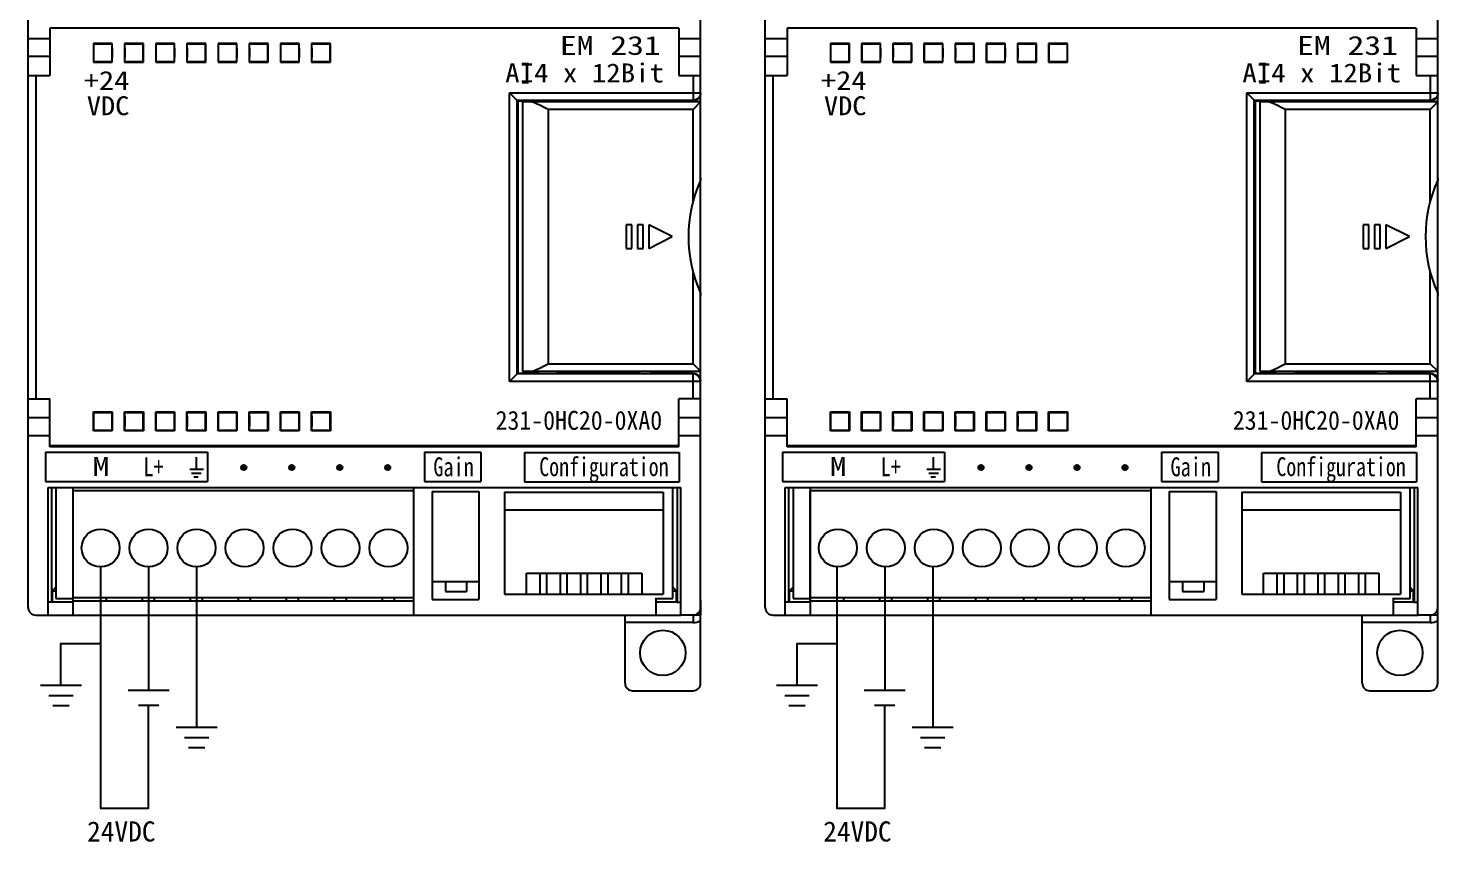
# Model space of a CAD drawing. Extents: x 375 to 979, y 140 to 363.
# Drawn here: x 751.3 to 900.5, y 185.4 to 271.5 of the extents above; entities that cross this region are included whole.
import ezdxf
from ezdxf.enums import TextEntityAlignment as Align

# ---------------------------------------------------------------- set-up
doc = ezdxf.new("R2010")
doc.units = 0
doc.header["$LTSCALE"] = 47.498
doc.header["$MEASUREMENT"] = 0
doc.layers.get('0').update_dxf_attribs({"linetype": 'CONTINUOUS'})
doc.layers.add('文本', color=7, linetype='CONTINUOUS', lineweight=25)

msp = doc.modelspace()

# ---------------------------------------------------------------- linework, layer by layer
at = {"color": 7}
for p, q in [((751.25, 210.22), (751.25, 296.62)), ((829.3, 210.22), (829.3, 296.62)), ((822.45, 202.22), (822.45, 288.62)), ((900.5, 202.22), (900.5, 288.62)), ((751.25, 270.44), (753.55, 270.44)), ((820.15, 271.52), (753.55, 271.52)), ((753.55, 271.52), (753.55, 266.52)), ((820.15, 271.52), (820.15, 266.52)), ((820.15, 270.44), (822.45, 270.44)), ((829.3, 270.44), (831.6, 270.44)), ((898.2, 271.52), (831.6, 271.52)), ((831.6, 271.52), (831.6, 266.52)), ((898.2, 271.52), (898.2, 266.52)), ((898.2, 270.44), (900.5, 270.44)), ((760.15, 269.92), (758.15, 269.92)), ((758.2, 269.87), (758.15, 269.92)), ((758.15, 269.92), (758.15, 267.92)), ((758.2, 269.87), (760.1, 269.87)), ((758.2, 267.97), (758.2, 269.87)), ((760.1, 269.87), (760.15, 269.92)), ((760.1, 269.87), (760.1, 267.97)), ((760.13, 269.42), (760.13, 268.42)), ((760.15, 267.92), (760.15, 269.92)), ((763.45, 269.92), (761.45, 269.92)), ((761.5, 269.87), (761.45, 269.92)), ((761.45, 269.92), (761.45, 267.92)), ((761.45, 269.42), (761.47, 269.42)), ((761.47, 269.42), (761.47, 268.42)), ((761.5, 269.87), (763.4, 269.87)), ((761.5, 267.97), (761.5, 269.87)), ((763.4, 269.87), (763.45, 269.92)), ((763.4, 269.87), (763.4, 267.97)), ((763.43, 269.42), (763.43, 268.42)), ((763.45, 267.92), (763.45, 269.92)), ((766.75, 269.92), (764.75, 269.92)), ((764.8, 269.87), (764.75, 269.92)), ((764.75, 269.92), (764.75, 267.92)), ((764.75, 269.42), (764.77, 269.42)), ((764.77, 269.42), (764.77, 268.42)), ((764.8, 269.87), (766.7, 269.87)), ((764.8, 267.97), (764.8, 269.87)), ((766.7, 269.87), (766.75, 269.92)), ((766.7, 269.87), (766.7, 267.97)), ((766.73, 269.42), (766.73, 268.42)), ((766.75, 267.92), (766.75, 269.92)), ((770.05, 269.92), (768.05, 269.92)), ((768.1, 269.87), (768.05, 269.92)), ((768.05, 269.92), (768.05, 267.92)), ((768.05, 269.42), (768.07, 269.42)), ((768.07, 269.42), (768.07, 268.42)), ((768.1, 269.87), (770, 269.87)), ((768.1, 267.97), (768.1, 269.87)), ((770, 269.87), (770.05, 269.92)), ((770, 269.87), (770, 267.97)), ((770.03, 269.42), (770.03, 268.42)), ((770.05, 267.92), (770.05, 269.92)), ((773.35, 269.92), (771.35, 269.92)), ((771.4, 269.87), (771.35, 269.92)), ((771.35, 269.92), (771.35, 267.92)), ((771.35, 269.42), (771.37, 269.42)), ((771.37, 269.42), (771.37, 268.42)), ((771.4, 269.87), (773.3, 269.87)), ((771.4, 267.97), (771.4, 269.87)), ((773.3, 269.87), (773.35, 269.92)), ((773.3, 269.87), (773.3, 267.97)), ((773.33, 269.42), (773.33, 268.42)), ((773.35, 267.92), (773.35, 269.92)), ((776.65, 269.92), (774.65, 269.92)), ((774.7, 269.87), (774.65, 269.92)), ((774.65, 269.92), (774.65, 267.92)), ((774.65, 269.42), (774.67, 269.42)), ((774.67, 269.42), (774.67, 268.42)), ((774.7, 269.87), (776.6, 269.87)), ((774.7, 267.97), (774.7, 269.87)), ((776.6, 269.87), (776.65, 269.92)), ((776.6, 269.87), (776.6, 267.97)), ((776.63, 269.42), (776.63, 268.42)), ((776.65, 267.92), (776.65, 269.92)), ((779.95, 269.92), (777.95, 269.92)), ((778, 269.87), (777.95, 269.92)), ((777.95, 269.92), (777.95, 267.92)), ((777.95, 269.42), (777.97, 269.42)), ((777.97, 269.42), (777.97, 268.42)), ((778, 269.87), (779.9, 269.87)), ((778, 267.97), (778, 269.87)), ((779.9, 269.87), (779.95, 269.92)), ((779.9, 269.87), (779.9, 267.97)), ((779.93, 269.42), (779.93, 268.42)), ((779.95, 267.92), (779.95, 269.92)), ((783.25, 269.92), (781.25, 269.92)), ((781.3, 269.87), (781.25, 269.92)), ((781.25, 269.92), (781.25, 267.92)), ((781.25, 269.42), (781.27, 269.42)), ((781.27, 269.42), (781.27, 268.42)), ((781.3, 269.87), (783.2, 269.87)), ((781.3, 267.97), (781.3, 269.87)), ((783.2, 269.87), (783.25, 269.92)), ((783.2, 269.87), (783.2, 267.97)), ((783.25, 267.92), (783.25, 269.92)), ((838.2, 269.92), (836.2, 269.92)), ((836.25, 269.87), (836.2, 269.92)), ((836.2, 269.92), (836.2, 267.92)), ((836.25, 269.87), (838.15, 269.87)), ((836.25, 267.97), (836.25, 269.87)), ((838.15, 269.87), (838.2, 269.92)), ((838.15, 269.87), (838.15, 267.97)), ((838.18, 269.42), (838.18, 268.42)), ((838.2, 267.92), (838.2, 269.92)), ((841.5, 269.92), (839.5, 269.92)), ((839.55, 269.87), (839.5, 269.92)), ((839.5, 269.92), (839.5, 267.92)), ((839.5, 269.42), (839.53, 269.42)), ((839.53, 269.42), (839.53, 268.42)), ((839.55, 269.87), (841.45, 269.87)), ((839.55, 267.97), (839.55, 269.87)), ((841.45, 269.87), (841.5, 269.92)), ((841.45, 269.87), (841.45, 267.97)), ((841.48, 269.42), (841.48, 268.42)), ((841.5, 267.92), (841.5, 269.92)), ((844.8, 269.92), (842.8, 269.92)), ((842.85, 269.87), (842.8, 269.92)), ((842.8, 269.92), (842.8, 267.92)), ((842.8, 269.42), (842.83, 269.42)), ((842.83, 269.42), (842.83, 268.42)), ((842.85, 269.87), (844.75, 269.87)), ((842.85, 267.97), (842.85, 269.87)), ((844.75, 269.87), (844.8, 269.92)), ((844.75, 269.87), (844.75, 267.97)), ((844.78, 269.42), (844.78, 268.42)), ((844.8, 267.92), (844.8, 269.92)), ((848.1, 269.92), (846.1, 269.92)), ((846.15, 269.87), (846.1, 269.92)), ((846.1, 269.92), (846.1, 267.92)), ((846.1, 269.42), (846.13, 269.42)), ((846.13, 269.42), (846.13, 268.42)), ((846.15, 269.87), (848.05, 269.87)), ((846.15, 267.97), (846.15, 269.87)), ((848.05, 269.87), (848.1, 269.92)), ((848.05, 269.87), (848.05, 267.97)), ((848.08, 269.42), (848.08, 268.42)), ((848.1, 267.92), (848.1, 269.92)), ((851.4, 269.92), (849.4, 269.92)), ((849.45, 269.87), (849.4, 269.92)), ((849.4, 269.92), (849.4, 267.92)), ((849.4, 269.42), (849.43, 269.42)), ((849.43, 269.42), (849.43, 268.42)), ((849.45, 269.87), (851.35, 269.87)), ((849.45, 267.97), (849.45, 269.87)), ((851.35, 269.87), (851.4, 269.92)), ((851.35, 269.87), (851.35, 267.97)), ((851.38, 269.42), (851.38, 268.42)), ((851.4, 267.92), (851.4, 269.92)), ((854.7, 269.92), (852.7, 269.92)), ((852.75, 269.87), (852.7, 269.92)), ((852.7, 269.92), (852.7, 267.92)), ((852.7, 269.42), (852.73, 269.42)), ((852.73, 269.42), (852.73, 268.42)), ((852.75, 269.87), (854.65, 269.87)), ((852.75, 267.97), (852.75, 269.87)), ((854.65, 269.87), (854.7, 269.92)), ((854.65, 269.87), (854.65, 267.97)), ((854.68, 269.42), (854.68, 268.42)), ((854.7, 267.92), (854.7, 269.92)), ((858, 269.92), (856, 269.92)), ((856.05, 269.87), (856, 269.92)), ((856, 269.92), (856, 267.92)), ((856, 269.42), (856.03, 269.42)), ((856.03, 269.42), (856.03, 268.42)), ((856.05, 269.87), (857.95, 269.87)), ((856.05, 267.97), (856.05, 269.87)), ((857.95, 269.87), (858, 269.92)), ((857.95, 269.87), (857.95, 267.97)), ((857.98, 269.42), (857.98, 268.42)), ((858, 267.92), (858, 269.92)), ((861.3, 269.92), (859.3, 269.92)), ((859.35, 269.87), (859.3, 269.92)), ((859.3, 269.92), (859.3, 267.92)), ((859.3, 269.42), (859.33, 269.42)), ((859.33, 269.42), (859.33, 268.42)), ((859.35, 269.87), (861.25, 269.87)), ((859.35, 267.97), (859.35, 269.87)), ((861.25, 269.87), (861.3, 269.92)), ((861.25, 269.87), (861.25, 267.97)), ((861.3, 267.92), (861.3, 269.92)), ((751.25, 268.55), (753.55, 268.55)), ((758.2, 267.97), (758.15, 267.92)), ((758.15, 267.92), (760.15, 267.92)), ((760.1, 267.97), (758.2, 267.97)), ((760.1, 267.97), (760.15, 267.92)), ((761.45, 268.42), (761.47, 268.42)), ((761.5, 267.97), (761.45, 267.92)), ((761.45, 267.92), (763.45, 267.92)), ((763.4, 267.97), (761.5, 267.97)), ((763.4, 267.97), (763.45, 267.92)), ((764.75, 268.42), (764.77, 268.42)), ((764.8, 267.97), (764.75, 267.92)), ((764.75, 267.92), (766.75, 267.92)), ((766.7, 267.97), (764.8, 267.97)), ((766.7, 267.97), (766.75, 267.92)), ((768.05, 268.42), (768.07, 268.42)), ((768.1, 267.97), (768.05, 267.92)), ((768.05, 267.92), (770.05, 267.92)), ((770, 267.97), (768.1, 267.97)), ((770, 267.97), (770.05, 267.92)), ((771.35, 268.42), (771.37, 268.42)), ((771.4, 267.97), (771.35, 267.92)), ((771.35, 267.92), (773.35, 267.92)), ((773.3, 267.97), (771.4, 267.97)), ((773.3, 267.97), (773.35, 267.92)), ((774.65, 268.42), (774.67, 268.42)), ((774.7, 267.97), (774.65, 267.92)), ((774.65, 267.92), (776.65, 267.92)), ((776.6, 267.97), (774.7, 267.97)), ((776.6, 267.97), (776.65, 267.92)), ((777.95, 268.42), (777.97, 268.42)), ((778, 267.97), (777.95, 267.92)), ((777.95, 267.92), (779.95, 267.92)), ((779.9, 267.97), (778, 267.97)), ((779.9, 267.97), (779.95, 267.92)), ((781.25, 268.42), (781.27, 268.42)), ((781.3, 267.97), (781.25, 267.92)), ((781.25, 267.92), (783.25, 267.92)), ((783.2, 267.97), (781.3, 267.97)), ((783.2, 267.97), (783.25, 267.92)), ((803.55, 267.78), (804.23, 267.78)), ((820.15, 268.55), (822.45, 268.55)), ((829.3, 268.55), (831.6, 268.55)), ((836.25, 267.97), (836.2, 267.92)), ((836.2, 267.92), (838.2, 267.92)), ((838.15, 267.97), (836.25, 267.97)), ((838.15, 267.97), (838.2, 267.92)), ((839.5, 268.42), (839.53, 268.42)), ((839.55, 267.97), (839.5, 267.92)), ((839.5, 267.92), (841.5, 267.92)), ((841.45, 267.97), (839.55, 267.97)), ((841.45, 267.97), (841.5, 267.92)), ((842.8, 268.42), (842.83, 268.42)), ((842.85, 267.97), (842.8, 267.92)), ((842.8, 267.92), (844.8, 267.92)), ((844.75, 267.97), (842.85, 267.97)), ((844.75, 267.97), (844.8, 267.92)), ((846.1, 268.42), (846.13, 268.42)), ((846.15, 267.97), (846.1, 267.92)), ((846.1, 267.92), (848.1, 267.92)), ((848.05, 267.97), (846.15, 267.97)), ((848.05, 267.97), (848.1, 267.92)), ((849.4, 268.42), (849.43, 268.42)), ((849.45, 267.97), (849.4, 267.92)), ((849.4, 267.92), (851.4, 267.92)), ((851.35, 267.97), (849.45, 267.97)), ((851.35, 267.97), (851.4, 267.92)), ((852.7, 268.42), (852.73, 268.42)), ((852.75, 267.97), (852.7, 267.92)), ((852.7, 267.92), (854.7, 267.92)), ((854.65, 267.97), (852.75, 267.97)), ((854.65, 267.97), (854.7, 267.92)), ((856, 268.42), (856.03, 268.42)), ((856.05, 267.97), (856, 267.92)), ((856, 267.92), (858, 267.92)), ((857.95, 267.97), (856.05, 267.97)), ((857.95, 267.97), (858, 267.92)), ((859.3, 268.42), (859.33, 268.42)), ((859.35, 267.97), (859.3, 267.92)), ((859.3, 267.92), (861.3, 267.92)), ((861.25, 267.97), (859.35, 267.97)), ((861.25, 267.97), (861.3, 267.92)), ((881.61, 267.78), (882.28, 267.78)), ((898.2, 268.55), (900.5, 268.55)), ((751.25, 266.52), (753.55, 266.52)), ((752.05, 266.52), (752.05, 232.32)), ((803.55, 265.79), (804.21, 265.79)), ((820.15, 266.52), (822.45, 266.52)), ((821.65, 266.52), (821.65, 264.23)), ((829.3, 266.52), (831.6, 266.52)), ((830.1, 266.52), (830.1, 232.32)), ((881.61, 265.79), (882.27, 265.79)), ((898.2, 266.52), (900.5, 266.52)), ((899.7, 266.52), (899.7, 264.23)), ((802.22, 264.7), (822.45, 264.7)), ((802.22, 264.7), (803.1, 263.82)), ((802.22, 234.14), (802.22, 264.7)), ((821.65, 264.23), (821.65, 264.05)), ((822.3, 264.23), (822.12, 264.05)), ((822.41, 264.45), (822.3, 264.23)), ((822.41, 264.37), (822.3, 264.14)), ((822.45, 264.7), (822.41, 264.45)), ((822.45, 264.62), (822.41, 264.37)), ((880.27, 264.7), (900.5, 264.7)), ((880.27, 264.7), (881.15, 263.82)), ((880.27, 234.14), (880.27, 264.7)), ((899.7, 264.23), (899.7, 264.05)), ((900.35, 264.23), (900.17, 264.05)), ((900.46, 264.45), (900.35, 264.23)), ((900.46, 264.37), (900.35, 264.14)), ((900.5, 264.7), (900.46, 264.45)), ((900.5, 264.62), (900.46, 264.37)), ((803.02, 263.9), (821.65, 263.9)), ((803.02, 234.94), (803.02, 263.9)), ((805.2, 263.82), (803.1, 263.82)), ((803.1, 263.82), (803.1, 235.02)), ((822.45, 263.72), (803.6, 263.72)), ((803.6, 263.72), (803.6, 235.22)), ((804.6, 263.69), (804.38, 263.72)), ((804.86, 263.62), (804.6, 263.69)), ((805.15, 263.5), (804.86, 263.62)), ((805.49, 263.34), (805.15, 263.5)), ((805.26, 263.87), (805.2, 263.86)), ((805.2, 263.72), (805.2, 263.86)), ((805.41, 263.87), (805.26, 263.87)), ((805.3, 263.72), (805.3, 263.87)), ((805.65, 263.88), (805.41, 263.87)), ((805.88, 263.14), (805.49, 263.34)), ((805.96, 263.88), (805.65, 263.88)), ((806.3, 262.92), (805.88, 263.14)), ((806.3, 263.88), (805.96, 263.88)), ((806.64, 263.88), (806.3, 263.88)), ((821.65, 262.92), (806.3, 262.92)), ((806.3, 262.92), (806.3, 236.02)), ((806.95, 263.88), (806.64, 263.88)), ((807.19, 263.87), (806.95, 263.88)), ((807.35, 263.87), (807.19, 263.87)), ((807.3, 263.72), (807.3, 263.87)), ((807.4, 263.86), (807.35, 263.87)), ((807.4, 263.72), (807.4, 263.86)), ((815.85, 263.82), (807.4, 263.82)), ((815.9, 263.87), (815.85, 263.86)), ((815.85, 263.72), (815.85, 263.86)), ((816.03, 263.87), (815.9, 263.87)), ((816.23, 263.87), (816.03, 263.87)), ((816.47, 263.88), (816.23, 263.87)), ((816.73, 263.88), (816.47, 263.88)), ((816.98, 263.87), (816.73, 263.88)), ((817.18, 263.87), (816.98, 263.87)), ((817.31, 263.87), (817.18, 263.87)), ((817.35, 263.86), (817.31, 263.87)), ((817.35, 263.72), (817.35, 263.86)), ((821.65, 263.82), (817.35, 263.82)), ((821.65, 264.05), (821.65, 263.94)), ((821.9, 263.94), (821.65, 263.9)), ((821.65, 263.94), (821.65, 263.82)), ((821.9, 263.85), (821.65, 263.82)), ((822.45, 263.72), (821.65, 262.92)), ((821.65, 253.24), (821.65, 262.92)), ((822.12, 264.05), (821.9, 263.94)), ((822.12, 263.97), (821.9, 263.85)), ((822.3, 264.14), (822.12, 263.97)), ((881.07, 263.9), (899.7, 263.9)), ((881.07, 234.94), (881.07, 263.9)), ((883.25, 263.82), (881.15, 263.82)), ((881.15, 263.82), (881.15, 235.02)), ((900.5, 263.72), (881.65, 263.72)), ((881.65, 263.72), (881.65, 235.22)), ((882.65, 263.69), (882.44, 263.72)), ((882.91, 263.62), (882.65, 263.69)), ((883.2, 263.5), (882.91, 263.62)), ((883.54, 263.34), (883.2, 263.5)), ((883.31, 263.87), (883.25, 263.86)), ((883.25, 263.72), (883.25, 263.86)), ((883.47, 263.87), (883.31, 263.87)), ((883.35, 263.72), (883.35, 263.87)), ((883.71, 263.88), (883.47, 263.87)), ((883.93, 263.14), (883.54, 263.34)), ((884.01, 263.88), (883.71, 263.88)), ((884.35, 262.92), (883.93, 263.14)), ((884.35, 263.88), (884.01, 263.88)), ((884.69, 263.88), (884.35, 263.88)), ((899.7, 262.92), (884.35, 262.92)), ((884.35, 262.92), (884.35, 236.02)), ((885, 263.88), (884.69, 263.88)), ((885.24, 263.87), (885, 263.88)), ((885.4, 263.87), (885.24, 263.87)), ((885.35, 263.72), (885.35, 263.87)), ((885.45, 263.86), (885.4, 263.87)), ((885.45, 263.72), (885.45, 263.86)), ((893.9, 263.82), (885.45, 263.82)), ((893.95, 263.87), (893.9, 263.86)), ((893.9, 263.72), (893.9, 263.86)), ((894.08, 263.87), (893.95, 263.87)), ((894.28, 263.87), (894.08, 263.87)), ((894.52, 263.88), (894.28, 263.87)), ((894.78, 263.88), (894.52, 263.88)), ((895.03, 263.87), (894.78, 263.88)), ((895.23, 263.87), (895.03, 263.87)), ((895.36, 263.87), (895.23, 263.87)), ((895.4, 263.86), (895.36, 263.87)), ((895.4, 263.72), (895.4, 263.86)), ((899.7, 263.82), (895.4, 263.82)), ((899.7, 264.05), (899.7, 263.94)), ((899.95, 263.94), (899.7, 263.9)), ((899.7, 263.94), (899.7, 263.82)), ((899.95, 263.85), (899.7, 263.82)), ((900.5, 263.72), (899.7, 262.92)), ((899.7, 253.24), (899.7, 262.92)), ((900.17, 264.05), (899.95, 263.94)), ((900.18, 263.97), (899.95, 263.85)), ((900.35, 264.14), (900.18, 263.97)), ((822.45, 255.7), (822.45, 255.62)), ((822.45, 255.62), (822.45, 255.54)), ((822.45, 255.54), (822.45, 255.45)), ((900.5, 255.7), (900.5, 255.62)), ((900.5, 255.62), (900.5, 255.54)), ((900.5, 255.54), (900.5, 255.45)), ((815.15, 250.72), (814.55, 250.72)), ((814.55, 250.72), (814.55, 248.22)), ((815.15, 248.22), (815.15, 250.72)), ((816.35, 250.72), (815.75, 250.72)), ((815.75, 250.72), (815.75, 248.22)), ((816.35, 248.22), (816.35, 250.72)), ((819.45, 249.47), (816.95, 250.72)), ((816.95, 250.72), (816.95, 248.22)), ((816.95, 248.22), (819.45, 249.47)), ((893.2, 250.72), (892.6, 250.72)), ((892.6, 250.72), (892.6, 248.22)), ((893.2, 248.22), (893.2, 250.72)), ((894.4, 250.72), (893.8, 250.72)), ((893.8, 250.72), (893.8, 248.22)), ((894.4, 248.22), (894.4, 250.72)), ((897.5, 249.47), (895, 250.72)), ((895, 250.72), (895, 248.22)), ((895, 248.22), (897.5, 249.47)), ((814.55, 248.22), (815.15, 248.22)), ((815.75, 248.22), (816.35, 248.22)), ((892.6, 248.22), (893.2, 248.22)), ((893.8, 248.22), (894.4, 248.22)), ((821.65, 236.02), (821.65, 245.69)), ((899.7, 236.02), (899.7, 245.69)), ((822.45, 243.48), (822.45, 243.39)), ((822.45, 243.39), (822.45, 243.31)), ((822.45, 243.31), (822.45, 243.23)), ((900.5, 243.48), (900.5, 243.39)), ((900.5, 243.39), (900.5, 243.31)), ((900.5, 243.31), (900.5, 243.23)), ((805.88, 235.79), (806.3, 236.02)), ((806.3, 236.02), (821.65, 236.02)), ((821.65, 236.02), (822.45, 235.22)), ((883.93, 235.79), (884.35, 236.02)), ((884.35, 236.02), (899.7, 236.02)), ((899.7, 236.02), (900.5, 235.22)), ((802.22, 234.14), (803.1, 235.02)), ((821.65, 234.94), (803.02, 234.94)), ((803.1, 235.02), (805.2, 235.02)), ((803.6, 235.22), (822.45, 235.22)), ((804.38, 235.22), (804.6, 235.24)), ((804.6, 235.24), (804.86, 235.31)), ((804.86, 235.31), (805.15, 235.43)), ((805.15, 235.43), (805.49, 235.59)), ((805.2, 234.97), (805.2, 235.22)), ((805.26, 234.96), (805.2, 234.97)), ((805.41, 234.96), (805.26, 234.96)), ((805.3, 234.96), (805.3, 235.22)), ((805.65, 234.95), (805.41, 234.96)), ((805.49, 235.59), (805.88, 235.79)), ((805.96, 234.95), (805.65, 234.95)), ((806.3, 234.95), (805.96, 234.95)), ((806.64, 234.95), (806.3, 234.95)), ((806.95, 234.95), (806.64, 234.95)), ((807.19, 234.96), (806.95, 234.95)), ((807.35, 234.96), (807.19, 234.96)), ((807.3, 234.96), (807.3, 235.22)), ((807.4, 234.97), (807.35, 234.96)), ((807.4, 234.97), (807.4, 235.22)), ((807.4, 235.02), (815.85, 235.02)), ((815.85, 234.97), (815.85, 235.22)), ((815.9, 234.96), (815.85, 234.97)), ((816.03, 234.96), (815.9, 234.96)), ((816.23, 234.96), (816.03, 234.96)), ((816.47, 234.96), (816.23, 234.96)), ((816.73, 234.96), (816.47, 234.96)), ((816.98, 234.96), (816.73, 234.96)), ((817.18, 234.96), (816.98, 234.96)), ((817.31, 234.96), (817.18, 234.96)), ((817.35, 234.97), (817.31, 234.96)), ((817.35, 234.97), (817.35, 235.22)), ((817.35, 235.02), (821.65, 235.02)), ((821.65, 235.02), (821.9, 234.98)), ((821.65, 232.32), (821.65, 235.02)), ((821.9, 234.9), (821.65, 234.94)), ((821.9, 234.98), (822.12, 234.86)), ((822.12, 234.79), (821.9, 234.9)), ((822.12, 234.86), (822.3, 234.69)), ((822.3, 234.61), (822.12, 234.79)), ((822.3, 234.69), (822.41, 234.46)), ((822.41, 234.38), (822.3, 234.61)), ((822.41, 234.46), (822.45, 234.22)), ((822.45, 234.14), (822.41, 234.38)), ((880.27, 234.14), (881.15, 235.02)), ((899.7, 234.94), (881.07, 234.94)), ((881.15, 235.02), (883.25, 235.02)), ((881.65, 235.22), (900.5, 235.22)), ((882.44, 235.22), (882.65, 235.24)), ((882.65, 235.24), (882.91, 235.31)), ((882.91, 235.31), (883.2, 235.43)), ((883.2, 235.43), (883.54, 235.59)), ((883.25, 234.97), (883.25, 235.22)), ((883.31, 234.96), (883.25, 234.97)), ((883.47, 234.96), (883.31, 234.96)), ((883.35, 234.96), (883.35, 235.22)), ((883.71, 234.95), (883.47, 234.96)), ((883.54, 235.59), (883.93, 235.79)), ((884.01, 234.95), (883.71, 234.95)), ((884.35, 234.95), (884.01, 234.95)), ((884.69, 234.95), (884.35, 234.95)), ((885, 234.95), (884.69, 234.95)), ((885.24, 234.96), (885, 234.95)), ((885.4, 234.96), (885.24, 234.96)), ((885.35, 234.96), (885.35, 235.22)), ((885.45, 234.97), (885.4, 234.96)), ((885.45, 234.97), (885.45, 235.22)), ((885.45, 235.02), (893.9, 235.02)), ((893.9, 234.97), (893.9, 235.22)), ((893.95, 234.96), (893.9, 234.97)), ((894.08, 234.96), (893.95, 234.96)), ((894.28, 234.96), (894.08, 234.96)), ((894.52, 234.96), (894.28, 234.96)), ((894.78, 234.96), (894.52, 234.96)), ((895.03, 234.96), (894.78, 234.96)), ((895.23, 234.96), (895.03, 234.96)), ((895.36, 234.96), (895.23, 234.96)), ((895.4, 234.97), (895.36, 234.96)), ((895.4, 234.97), (895.4, 235.22)), ((895.4, 235.02), (899.7, 235.02)), ((899.7, 235.02), (899.95, 234.98)), ((899.7, 232.32), (899.7, 235.02)), ((899.95, 234.9), (899.7, 234.94)), ((899.95, 234.98), (900.18, 234.86)), ((900.17, 234.79), (899.95, 234.9)), ((900.35, 234.61), (900.17, 234.79)), ((900.18, 234.86), (900.35, 234.69)), ((900.35, 234.69), (900.46, 234.46)), ((900.46, 234.38), (900.35, 234.61)), ((900.46, 234.46), (900.5, 234.22)), ((900.5, 234.14), (900.46, 234.38)), ((822.45, 234.14), (802.22, 234.14)), ((900.5, 234.14), (880.27, 234.14)), ((751.25, 232.32), (753.55, 232.32)), ((753.55, 227.32), (753.55, 232.32)), ((822.45, 232.32), (820.15, 232.32)), ((820.15, 227.32), (820.15, 232.32)), ((829.3, 232.32), (831.6, 232.32)), ((831.6, 227.32), (831.6, 232.32)), ((900.5, 232.32), (898.2, 232.32)), ((898.2, 227.32), (898.2, 232.32)), ((753.55, 230.28), (751.25, 230.28)), ((758.15, 230.92), (760.15, 230.92)), ((758.2, 230.87), (758.15, 230.92)), ((758.15, 228.92), (758.15, 230.92)), ((758.2, 230.87), (760.1, 230.87)), ((758.2, 228.97), (758.2, 230.87)), ((760.1, 230.87), (760.15, 230.92)), ((760.1, 230.87), (760.1, 228.97)), ((760.13, 230.42), (760.13, 229.42)), ((760.15, 230.92), (760.15, 228.92)), ((761.45, 230.92), (763.45, 230.92)), ((761.5, 230.87), (761.45, 230.92)), ((761.45, 228.92), (761.45, 230.92)), ((761.45, 230.42), (761.47, 230.42)), ((761.47, 230.42), (761.47, 229.42)), ((761.5, 230.87), (763.4, 230.87)), ((761.5, 228.97), (761.5, 230.87)), ((763.4, 230.87), (763.45, 230.92)), ((763.4, 230.87), (763.4, 228.97)), ((763.43, 230.42), (763.43, 229.42)), ((763.45, 230.92), (763.45, 228.92)), ((764.75, 230.92), (766.75, 230.92)), ((764.8, 230.87), (764.75, 230.92)), ((764.75, 228.92), (764.75, 230.92)), ((764.75, 230.42), (764.77, 230.42)), ((764.77, 230.42), (764.77, 229.42)), ((764.8, 230.87), (766.7, 230.87)), ((764.8, 228.97), (764.8, 230.87)), ((766.7, 230.87), (766.75, 230.92)), ((766.7, 230.87), (766.7, 228.97)), ((766.73, 230.42), (766.73, 229.42)), ((766.75, 230.92), (766.75, 228.92)), ((768.05, 230.92), (770.05, 230.92)), ((768.1, 230.87), (768.05, 230.92)), ((768.05, 228.92), (768.05, 230.92)), ((768.05, 230.42), (768.07, 230.42)), ((768.07, 230.42), (768.07, 229.42)), ((768.1, 230.87), (770, 230.87)), ((768.1, 228.97), (768.1, 230.87)), ((770, 230.87), (770.05, 230.92)), ((770, 230.87), (770, 228.97)), ((770.03, 230.42), (770.03, 229.42)), ((770.05, 230.92), (770.05, 228.92)), ((771.35, 230.92), (773.35, 230.92)), ((771.4, 230.87), (771.35, 230.92)), ((771.35, 228.92), (771.35, 230.92)), ((771.35, 230.42), (771.37, 230.42)), ((771.37, 230.42), (771.37, 229.42)), ((771.4, 230.87), (773.3, 230.87)), ((771.4, 228.97), (771.4, 230.87)), ((773.3, 230.87), (773.35, 230.92)), ((773.3, 230.87), (773.3, 228.97)), ((773.33, 230.42), (773.33, 229.42)), ((773.35, 230.92), (773.35, 228.92)), ((774.65, 230.92), (776.65, 230.92)), ((774.7, 230.87), (774.65, 230.92)), ((774.65, 228.92), (774.65, 230.92)), ((774.65, 230.42), (774.67, 230.42)), ((774.67, 230.42), (774.67, 229.42)), ((774.7, 230.87), (776.6, 230.87)), ((774.7, 228.97), (774.7, 230.87)), ((776.6, 230.87), (776.65, 230.92)), ((776.6, 230.87), (776.6, 228.97)), ((776.63, 230.42), (776.63, 229.42)), ((776.65, 230.92), (776.65, 228.92)), ((777.95, 230.92), (779.95, 230.92)), ((778, 230.87), (777.95, 230.92)), ((777.95, 228.92), (777.95, 230.92)), ((777.95, 230.42), (777.97, 230.42)), ((777.97, 230.42), (777.97, 229.42)), ((778, 230.87), (779.9, 230.87)), ((778, 228.97), (778, 230.87)), ((779.9, 230.87), (779.95, 230.92)), ((779.9, 230.87), (779.9, 228.97)), ((779.93, 230.42), (779.93, 229.42)), ((779.95, 230.92), (779.95, 228.92)), ((781.25, 230.92), (783.25, 230.92)), ((781.3, 230.87), (781.25, 230.92)), ((781.25, 228.92), (781.25, 230.92)), ((781.25, 230.42), (781.27, 230.42)), ((781.27, 230.42), (781.27, 229.42)), ((781.3, 230.87), (783.2, 230.87)), ((781.3, 228.97), (781.3, 230.87)), ((783.2, 230.87), (783.25, 230.92)), ((783.2, 230.87), (783.2, 228.97)), ((783.25, 230.92), (783.25, 228.92)), ((822.45, 230.28), (820.15, 230.28)), ((831.6, 230.28), (829.3, 230.28)), ((836.2, 230.92), (838.2, 230.92)), ((836.25, 230.87), (836.2, 230.92)), ((836.2, 228.92), (836.2, 230.92)), ((836.25, 230.87), (838.15, 230.87)), ((836.25, 228.97), (836.25, 230.87)), ((838.15, 230.87), (838.2, 230.92)), ((838.15, 230.87), (838.15, 228.97)), ((838.18, 230.42), (838.18, 229.42)), ((838.2, 230.92), (838.2, 228.92)), ((839.5, 230.92), (841.5, 230.92)), ((839.55, 230.87), (839.5, 230.92)), ((839.5, 228.92), (839.5, 230.92)), ((839.5, 230.42), (839.53, 230.42)), ((839.53, 230.42), (839.53, 229.42)), ((839.55, 230.87), (841.45, 230.87)), ((839.55, 228.97), (839.55, 230.87)), ((841.45, 230.87), (841.5, 230.92)), ((841.45, 230.87), (841.45, 228.97)), ((841.48, 230.42), (841.48, 229.42)), ((841.5, 230.92), (841.5, 228.92)), ((842.8, 230.92), (844.8, 230.92)), ((842.85, 230.87), (842.8, 230.92)), ((842.8, 228.92), (842.8, 230.92)), ((842.8, 230.42), (842.83, 230.42)), ((842.83, 230.42), (842.83, 229.42)), ((842.85, 230.87), (844.75, 230.87)), ((842.85, 228.97), (842.85, 230.87)), ((844.75, 230.87), (844.8, 230.92)), ((844.75, 230.87), (844.75, 228.97)), ((844.78, 230.42), (844.78, 229.42)), ((844.8, 230.92), (844.8, 228.92)), ((846.1, 230.92), (848.1, 230.92)), ((846.15, 230.87), (846.1, 230.92)), ((846.1, 228.92), (846.1, 230.92)), ((846.1, 230.42), (846.13, 230.42)), ((846.13, 230.42), (846.13, 229.42)), ((846.15, 230.87), (848.05, 230.87)), ((846.15, 228.97), (846.15, 230.87)), ((848.05, 230.87), (848.1, 230.92)), ((848.05, 230.87), (848.05, 228.97)), ((848.08, 230.42), (848.08, 229.42)), ((848.1, 230.92), (848.1, 228.92)), ((849.4, 230.92), (851.4, 230.92)), ((849.45, 230.87), (849.4, 230.92)), ((849.4, 228.92), (849.4, 230.92)), ((849.4, 230.42), (849.43, 230.42)), ((849.43, 230.42), (849.43, 229.42)), ((849.45, 230.87), (851.35, 230.87)), ((849.45, 228.97), (849.45, 230.87)), ((851.35, 230.87), (851.4, 230.92)), ((851.35, 230.87), (851.35, 228.97)), ((851.38, 230.42), (851.38, 229.42)), ((851.4, 230.92), (851.4, 228.92)), ((852.7, 230.92), (854.7, 230.92)), ((852.75, 230.87), (852.7, 230.92)), ((852.7, 228.92), (852.7, 230.92)), ((852.7, 230.42), (852.73, 230.42)), ((852.73, 230.42), (852.73, 229.42)), ((852.75, 230.87), (854.65, 230.87)), ((852.75, 228.97), (852.75, 230.87)), ((854.65, 230.87), (854.7, 230.92)), ((854.65, 230.87), (854.65, 228.97)), ((854.68, 230.42), (854.68, 229.42)), ((854.7, 230.92), (854.7, 228.92)), ((856, 230.92), (858, 230.92)), ((856.05, 230.87), (856, 230.92)), ((856, 228.92), (856, 230.92)), ((856, 230.42), (856.03, 230.42)), ((856.03, 230.42), (856.03, 229.42)), ((856.05, 230.87), (857.95, 230.87)), ((856.05, 228.97), (856.05, 230.87)), ((857.95, 230.87), (858, 230.92)), ((857.95, 230.87), (857.95, 228.97)), ((857.98, 230.42), (857.98, 229.42)), ((858, 230.92), (858, 228.92)), ((859.3, 230.92), (861.3, 230.92)), ((859.35, 230.87), (859.3, 230.92)), ((859.3, 228.92), (859.3, 230.92)), ((859.3, 230.42), (859.33, 230.42)), ((859.33, 230.42), (859.33, 229.42)), ((859.35, 230.87), (861.25, 230.87)), ((859.35, 228.97), (859.35, 230.87)), ((861.25, 230.87), (861.3, 230.92)), ((861.25, 230.87), (861.25, 228.97)), ((861.3, 230.92), (861.3, 228.92)), ((900.5, 230.28), (898.2, 230.28)), ((753.55, 228.39), (751.25, 228.39)), ((758.2, 228.97), (758.15, 228.92)), ((760.15, 228.92), (758.15, 228.92)), ((760.1, 228.97), (758.2, 228.97)), ((760.1, 228.97), (760.15, 228.92)), ((761.45, 229.42), (761.47, 229.42)), ((761.5, 228.97), (761.45, 228.92)), ((763.45, 228.92), (761.45, 228.92)), ((763.4, 228.97), (761.5, 228.97)), ((763.4, 228.97), (763.45, 228.92)), ((764.75, 229.42), (764.77, 229.42)), ((764.8, 228.97), (764.75, 228.92)), ((766.75, 228.92), (764.75, 228.92)), ((766.7, 228.97), (764.8, 228.97)), ((766.7, 228.97), (766.75, 228.92)), ((768.05, 229.42), (768.07, 229.42)), ((768.1, 228.97), (768.05, 228.92)), ((770.05, 228.92), (768.05, 228.92)), ((770, 228.97), (768.1, 228.97)), ((770, 228.97), (770.05, 228.92)), ((771.35, 229.42), (771.37, 229.42)), ((771.4, 228.97), (771.35, 228.92)), ((773.35, 228.92), (771.35, 228.92)), ((773.3, 228.97), (771.4, 228.97)), ((773.3, 228.97), (773.35, 228.92)), ((774.65, 229.42), (774.67, 229.42)), ((774.7, 228.97), (774.65, 228.92)), ((776.65, 228.92), (774.65, 228.92)), ((776.6, 228.97), (774.7, 228.97)), ((776.6, 228.97), (776.65, 228.92)), ((777.95, 229.42), (777.97, 229.42)), ((778, 228.97), (777.95, 228.92)), ((779.95, 228.92), (777.95, 228.92)), ((779.9, 228.97), (778, 228.97)), ((779.9, 228.97), (779.95, 228.92)), ((781.25, 229.42), (781.27, 229.42)), ((781.3, 228.97), (781.25, 228.92)), ((783.25, 228.92), (781.25, 228.92)), ((783.2, 228.97), (781.3, 228.97)), ((783.2, 228.97), (783.25, 228.92)), ((822.45, 228.39), (820.15, 228.39)), ((831.6, 228.39), (829.3, 228.39)), ((836.25, 228.97), (836.2, 228.92)), ((838.2, 228.92), (836.2, 228.92)), ((838.15, 228.97), (836.25, 228.97)), ((838.15, 228.97), (838.2, 228.92)), ((839.5, 229.42), (839.53, 229.42)), ((839.55, 228.97), (839.5, 228.92)), ((841.5, 228.92), (839.5, 228.92)), ((841.45, 228.97), (839.55, 228.97)), ((841.45, 228.97), (841.5, 228.92)), ((842.8, 229.42), (842.83, 229.42)), ((842.85, 228.97), (842.8, 228.92)), ((844.8, 228.92), (842.8, 228.92)), ((844.75, 228.97), (842.85, 228.97)), ((844.75, 228.97), (844.8, 228.92)), ((846.1, 229.42), (846.13, 229.42)), ((846.15, 228.97), (846.1, 228.92)), ((848.1, 228.92), (846.1, 228.92)), ((848.05, 228.97), (846.15, 228.97)), ((848.05, 228.97), (848.1, 228.92)), ((849.4, 229.42), (849.43, 229.42)), ((849.45, 228.97), (849.4, 228.92)), ((851.4, 228.92), (849.4, 228.92)), ((851.35, 228.97), (849.45, 228.97)), ((851.35, 228.97), (851.4, 228.92)), ((852.7, 229.42), (852.73, 229.42)), ((852.75, 228.97), (852.7, 228.92)), ((854.7, 228.92), (852.7, 228.92)), ((854.65, 228.97), (852.75, 228.97)), ((854.65, 228.97), (854.7, 228.92)), ((856, 229.42), (856.03, 229.42)), ((856.05, 228.97), (856, 228.92)), ((858, 228.92), (856, 228.92)), ((857.95, 228.97), (856.05, 228.97)), ((857.95, 228.97), (858, 228.92)), ((859.3, 229.42), (859.33, 229.42)), ((859.35, 228.97), (859.3, 228.92)), ((861.3, 228.92), (859.3, 228.92)), ((861.25, 228.97), (859.35, 228.97)), ((861.25, 228.97), (861.3, 228.92)), ((900.5, 228.39), (898.2, 228.39)), ((820.15, 227.32), (753.55, 227.32)), ((753.55, 227.3), (753.77, 227.3)), ((753.55, 227.23), (753.55, 227.3)), ((753.55, 227.28), (753.77, 227.28)), ((820.15, 227.23), (753.55, 227.23)), ((753.77, 227.3), (753.92, 227.3)), ((753.92, 227.29), (753.77, 227.28)), ((753.92, 227.3), (754.02, 227.3)), ((754.02, 227.29), (753.92, 227.29)), ((754.02, 227.3), (754.05, 227.29)), ((754.05, 227.29), (754.02, 227.29)), ((819.65, 227.29), (819.69, 227.3)), ((819.69, 227.29), (819.65, 227.29)), ((819.69, 227.3), (819.79, 227.3)), ((819.79, 227.29), (819.69, 227.29)), ((819.79, 227.3), (819.93, 227.3)), ((819.93, 227.28), (819.79, 227.29)), ((820.15, 227.3), (819.93, 227.3)), ((820.15, 227.28), (819.93, 227.28)), ((820.15, 227.23), (820.15, 227.3)), ((898.2, 227.32), (831.6, 227.32)), ((831.6, 227.3), (831.82, 227.3)), ((831.6, 227.23), (831.6, 227.3)), ((831.6, 227.28), (831.82, 227.28)), ((898.2, 227.23), (831.6, 227.23)), ((831.82, 227.3), (831.97, 227.3)), ((831.97, 227.29), (831.82, 227.28)), ((831.97, 227.3), (832.07, 227.3)), ((832.07, 227.29), (831.97, 227.29)), ((832.07, 227.3), (832.1, 227.29)), ((832.1, 227.29), (832.07, 227.29)), ((897.7, 227.29), (897.74, 227.3)), ((897.74, 227.29), (897.7, 227.29)), ((897.74, 227.3), (897.84, 227.3)), ((897.84, 227.29), (897.74, 227.29)), ((897.84, 227.3), (897.98, 227.3)), ((897.98, 227.28), (897.84, 227.29)), ((898.2, 227.3), (897.98, 227.3)), ((898.2, 227.28), (897.98, 227.28)), ((898.2, 227.23), (898.2, 227.3)), ((753.07, 226.65), (770.22, 226.65)), ((753.07, 226.65), (753.07, 223.55)), ((769.02, 226.14), (769.02, 224.85)), ((770.22, 226.65), (770.22, 223.55)), ((793.2, 226.65), (799.19, 226.65)), ((793.2, 226.65), (793.2, 223.55)), ((799.19, 226.65), (799.19, 223.55)), ((803.79, 226.61), (820.19, 226.61)), ((803.79, 226.61), (803.79, 223.51)), ((820.19, 226.61), (820.19, 223.51)), ((831.13, 226.65), (848.27, 226.65)), ((831.13, 226.65), (831.13, 223.55)), ((847.07, 226.14), (847.07, 224.85)), ((848.27, 226.65), (848.27, 223.55)), ((871.25, 226.65), (877.24, 226.65)), ((871.25, 226.65), (871.25, 223.55)), ((877.24, 226.65), (877.24, 223.55)), ((881.84, 226.61), (898.25, 226.61)), ((881.84, 226.61), (881.84, 223.51)), ((898.25, 226.61), (898.25, 223.51)), ((768.36, 224.85), (769.81, 224.85)), ((768.56, 224.45), (769.58, 224.45)), ((768.78, 224.04), (769.26, 224.04)), ((773.81, 224.98), (774.13, 225.3)), ((773.82, 225.05), (774.06, 225.29)), ((773.82, 225.02), (774.1, 225.29)), ((773.82, 224.96), (774.15, 225.29)), ((773.83, 225.12), (773.99, 225.28)), ((773.83, 225.09), (774.03, 225.28)), ((773.83, 224.94), (774.17, 225.28)), ((773.84, 224.92), (774.19, 225.27)), ((773.85, 224.9), (774.21, 225.26)), ((773.86, 224.88), (774.23, 225.25)), ((773.87, 224.87), (774.25, 225.24)), ((773.88, 224.85), (774.27, 225.23)), ((773.9, 224.83), (774.28, 225.22)), ((773.92, 224.82), (774.29, 225.2)), ((773.94, 224.81), (774.3, 225.18)), ((773.95, 224.8), (774.31, 225.16)), ((773.97, 224.79), (774.32, 225.14)), ((773.99, 224.78), (774.33, 225.12)), ((774.01, 224.77), (774.34, 225.1)), ((774.03, 224.76), (774.35, 225.08)), ((774.06, 224.76), (774.35, 225.05)), ((774.1, 224.76), (774.35, 225.02)), ((774.13, 224.77), (774.34, 224.98)), ((774.17, 224.78), (774.34, 224.95)), ((774.2, 224.78), (774.33, 224.91)), ((778.89, 224.98), (779.21, 225.3)), ((778.9, 225.05), (779.14, 225.29)), ((778.9, 225.02), (779.18, 225.29)), ((778.9, 224.96), (779.23, 225.29)), ((778.91, 225.12), (779.07, 225.28)), ((778.91, 225.09), (779.11, 225.28)), ((778.91, 224.94), (779.25, 225.28)), ((778.92, 224.92), (779.27, 225.27)), ((778.93, 224.9), (779.29, 225.26)), ((778.94, 224.88), (779.31, 225.25)), ((778.95, 224.87), (779.33, 225.24)), ((778.96, 224.85), (779.35, 225.23)), ((778.98, 224.83), (779.36, 225.22)), ((779, 224.82), (779.37, 225.2)), ((779.02, 224.81), (779.38, 225.18)), ((779.03, 224.8), (779.39, 225.16)), ((779.05, 224.79), (779.4, 225.14)), ((779.07, 224.78), (779.41, 225.12)), ((779.09, 224.77), (779.42, 225.1)), ((779.11, 224.76), (779.43, 225.08)), ((779.14, 224.76), (779.43, 225.05)), ((779.18, 224.76), (779.43, 225.02)), ((779.21, 224.77), (779.42, 224.98)), ((779.25, 224.78), (779.42, 224.95)), ((779.28, 224.78), (779.41, 224.91)), ((783.97, 224.98), (784.29, 225.3)), ((783.98, 225.05), (784.22, 225.29)), ((783.98, 225.02), (784.26, 225.29)), ((783.98, 224.96), (784.31, 225.29)), ((783.99, 225.12), (784.15, 225.28)), ((783.99, 225.09), (784.19, 225.28)), ((783.99, 224.94), (784.33, 225.28)), ((784, 224.92), (784.35, 225.27)), ((784.01, 224.9), (784.37, 225.26)), ((784.02, 224.88), (784.39, 225.25)), ((784.03, 224.87), (784.41, 225.24)), ((784.04, 224.85), (784.43, 225.23)), ((784.06, 224.83), (784.44, 225.22)), ((784.08, 224.82), (784.45, 225.2)), ((784.1, 224.81), (784.46, 225.18)), ((784.11, 224.8), (784.47, 225.16)), ((784.13, 224.79), (784.48, 225.14)), ((784.15, 224.78), (784.49, 225.12)), ((784.17, 224.77), (784.5, 225.1)), ((784.19, 224.76), (784.51, 225.08)), ((784.22, 224.76), (784.51, 225.05)), ((784.26, 224.76), (784.51, 225.02)), ((784.29, 224.77), (784.5, 224.98)), ((784.33, 224.78), (784.5, 224.95)), ((784.36, 224.78), (784.49, 224.91)), ((789.05, 224.98), (789.37, 225.3)), ((789.06, 225.05), (789.3, 225.29)), ((789.06, 225.02), (789.34, 225.29)), ((789.06, 224.96), (789.39, 225.29)), ((789.07, 225.12), (789.23, 225.28)), ((789.07, 225.09), (789.27, 225.28)), ((789.07, 224.94), (789.41, 225.28)), ((789.08, 224.92), (789.43, 225.27)), ((789.09, 224.9), (789.45, 225.26)), ((789.1, 224.88), (789.47, 225.25)), ((789.11, 224.87), (789.49, 225.24)), ((789.12, 224.85), (789.51, 225.23)), ((789.14, 224.83), (789.52, 225.22)), ((789.16, 224.82), (789.53, 225.2)), ((789.18, 224.81), (789.54, 225.18)), ((789.19, 224.8), (789.55, 225.16)), ((789.21, 224.79), (789.56, 225.14)), ((789.23, 224.78), (789.57, 225.12)), ((789.25, 224.77), (789.58, 225.1)), ((789.27, 224.76), (789.59, 225.08)), ((789.3, 224.76), (789.59, 225.05)), ((789.34, 224.76), (789.59, 225.02)), ((789.37, 224.77), (789.58, 224.98)), ((789.41, 224.78), (789.58, 224.95)), ((789.44, 224.78), (789.57, 224.91)), ((846.41, 224.85), (847.86, 224.85)), ((846.61, 224.45), (847.63, 224.45)), ((846.83, 224.04), (847.31, 224.04)), ((851.87, 224.98), (852.18, 225.3)), ((851.87, 225.05), (852.11, 225.29)), ((851.87, 225.02), (852.15, 225.29)), ((851.88, 224.96), (852.2, 225.29)), ((851.88, 225.09), (852.08, 225.28)), ((851.89, 225.12), (852.04, 225.28)), ((851.89, 224.94), (852.22, 225.28)), ((851.9, 224.92), (852.24, 225.27)), ((851.91, 224.9), (852.26, 225.26)), ((851.92, 224.88), (852.28, 225.25)), ((851.93, 224.87), (852.3, 225.24)), ((851.93, 224.85), (852.32, 225.23)), ((851.95, 224.83), (852.33, 225.22)), ((851.97, 224.82), (852.34, 225.2)), ((851.99, 224.81), (852.35, 225.18)), ((852.01, 224.8), (852.36, 225.16)), ((852.03, 224.79), (852.37, 225.14)), ((852.05, 224.78), (852.38, 225.12)), ((852.07, 224.77), (852.39, 225.1)), ((852.08, 224.76), (852.4, 225.08)), ((852.11, 224.76), (852.41, 225.05)), ((852.15, 224.76), (852.4, 225.02)), ((852.18, 224.77), (852.39, 224.98)), ((852.22, 224.78), (852.39, 224.95)), ((852.25, 224.78), (852.38, 224.91)), ((856.95, 224.98), (857.26, 225.3)), ((856.95, 225.05), (857.19, 225.29)), ((856.95, 225.02), (857.23, 225.29)), ((856.96, 224.96), (857.28, 225.29)), ((856.96, 225.09), (857.16, 225.28)), ((856.97, 225.12), (857.12, 225.28)), ((856.97, 224.94), (857.3, 225.28)), ((856.98, 224.92), (857.32, 225.27)), ((856.99, 224.9), (857.34, 225.26)), ((857, 224.88), (857.36, 225.25)), ((857.01, 224.87), (857.38, 225.24)), ((857.02, 224.85), (857.4, 225.23)), ((857.03, 224.83), (857.41, 225.22)), ((857.05, 224.82), (857.42, 225.2)), ((857.07, 224.81), (857.43, 225.18)), ((857.09, 224.8), (857.44, 225.16)), ((857.11, 224.79), (857.45, 225.14)), ((857.13, 224.78), (857.46, 225.12)), ((857.15, 224.77), (857.47, 225.1)), ((857.16, 224.76), (857.48, 225.08)), ((857.19, 224.76), (857.49, 225.05)), ((857.23, 224.76), (857.48, 225.02)), ((857.26, 224.77), (857.47, 224.98)), ((857.3, 224.78), (857.47, 224.95)), ((857.33, 224.78), (857.46, 224.91)), ((862.03, 224.98), (862.34, 225.3)), ((862.03, 225.05), (862.27, 225.29)), ((862.03, 225.02), (862.31, 225.29)), ((862.04, 224.96), (862.36, 225.29)), ((862.04, 225.09), (862.24, 225.28)), ((862.05, 225.12), (862.2, 225.28)), ((862.05, 224.94), (862.38, 225.28)), ((862.06, 224.92), (862.4, 225.27)), ((862.07, 224.9), (862.42, 225.26)), ((862.08, 224.88), (862.44, 225.25)), ((862.09, 224.87), (862.46, 225.24)), ((862.1, 224.85), (862.48, 225.23)), ((862.11, 224.83), (862.49, 225.22)), ((862.13, 224.82), (862.5, 225.2)), ((862.15, 224.81), (862.51, 225.18)), ((862.17, 224.8), (862.52, 225.16)), ((862.19, 224.79), (862.53, 225.14)), ((862.21, 224.78), (862.54, 225.12)), ((862.23, 224.77), (862.55, 225.1)), ((862.24, 224.76), (862.56, 225.08)), ((862.27, 224.76), (862.57, 225.05)), ((862.31, 224.76), (862.56, 225.02)), ((862.34, 224.77), (862.55, 224.98)), ((862.38, 224.78), (862.55, 224.95)), ((862.41, 224.78), (862.54, 224.91)), ((867.11, 224.98), (867.42, 225.3)), ((867.11, 225.05), (867.35, 225.29)), ((867.11, 225.02), (867.39, 225.29)), ((867.12, 224.96), (867.44, 225.29)), ((867.12, 225.09), (867.32, 225.28)), ((867.13, 225.12), (867.28, 225.28)), ((867.13, 224.94), (867.46, 225.28)), ((867.14, 224.92), (867.48, 225.27)), ((867.15, 224.9), (867.5, 225.26)), ((867.16, 224.88), (867.52, 225.25)), ((867.17, 224.87), (867.54, 225.24)), ((867.18, 224.85), (867.56, 225.23)), ((867.19, 224.83), (867.57, 225.22)), ((867.21, 224.82), (867.58, 225.2)), ((867.23, 224.81), (867.59, 225.18)), ((867.25, 224.8), (867.6, 225.16)), ((867.27, 224.79), (867.61, 225.14)), ((867.29, 224.78), (867.62, 225.12)), ((867.31, 224.77), (867.63, 225.1)), ((867.32, 224.76), (867.64, 225.08)), ((867.35, 224.76), (867.65, 225.05)), ((867.39, 224.76), (867.64, 225.02)), ((867.42, 224.77), (867.63, 224.98)), ((867.46, 224.78), (867.63, 224.95)), ((867.49, 224.78), (867.62, 224.91)), ((753.07, 223.55), (770.22, 223.55)), ((753.35, 222.92), (820.35, 222.92)), ((753.35, 209.42), (753.35, 222.92)), ((753.75, 210.8), (753.75, 222.92)), ((754.19, 222.92), (754.19, 211.19)), ((755.99, 222.92), (755.99, 209.42)), ((792.06, 222.56), (756, 222.56)), ((756, 210.94), (756, 222.56)), ((792.06, 222.92), (792.06, 209.42)), ((793.2, 223.55), (799.19, 223.55)), ((794.01, 222.5), (798.96, 222.5)), ((794.01, 222.5), (794.01, 211.06)), ((798.96, 222.5), (798.96, 211.06)), ((801.7, 222.43), (818.5, 222.43)), ((801.7, 222.43), (801.7, 211.63)), ((803.79, 223.51), (820.19, 223.51)), ((818.5, 222.43), (818.5, 211.63)), ((819.51, 211.19), (819.51, 222.92)), ((819.95, 222.92), (819.95, 210.8)), ((820.35, 209.42), (820.35, 222.92)), ((831.13, 223.55), (848.27, 223.55)), ((831.4, 222.92), (898.4, 222.92)), ((831.4, 209.42), (831.4, 222.92)), ((831.8, 210.8), (831.8, 222.92)), ((832.25, 222.92), (832.25, 211.19)), ((834.04, 222.92), (834.04, 209.42)), ((870.11, 222.56), (834.06, 222.56)), ((834.06, 210.94), (834.06, 222.56)), ((870.11, 222.92), (870.11, 209.42)), ((871.25, 223.55), (877.24, 223.55)), ((872.06, 222.5), (877.02, 222.5)), ((872.06, 222.5), (872.06, 211.06)), ((877.02, 222.5), (877.02, 211.06)), ((879.75, 222.43), (896.55, 222.43)), ((879.75, 222.43), (879.75, 211.63)), ((881.84, 223.51), (898.25, 223.51)), ((896.55, 222.43), (896.55, 211.63)), ((897.56, 211.19), (897.56, 222.92)), ((898, 222.92), (898, 210.8)), ((898.4, 209.42), (898.4, 222.92)), ((801.7, 220.57), (818.5, 220.57)), ((879.75, 220.57), (896.55, 220.57)), ((803.98, 213.86), (803.98, 211.63)), ((804, 213.86), (816.21, 213.86)), ((805.42, 213.88), (805.42, 211.63)), ((806.14, 213.86), (806.14, 211.63)), ((807.58, 213.88), (807.58, 211.63)), ((808.3, 213.86), (808.3, 211.63)), ((809.74, 213.88), (809.74, 211.63)), ((810.45, 213.86), (810.45, 211.63)), ((811.89, 213.88), (811.89, 211.63)), ((812.61, 213.86), (812.61, 211.63)), ((814.05, 213.88), (814.05, 211.63)), ((814.77, 213.86), (814.77, 211.63)), ((816.21, 213.86), (816.21, 211.63)), ((882.03, 213.86), (882.03, 211.63)), ((882.05, 213.86), (894.26, 213.86)), ((883.47, 213.88), (883.47, 211.63)), ((884.19, 213.86), (884.19, 211.63)), ((885.63, 213.88), (885.63, 211.63)), ((886.35, 213.86), (886.35, 211.63)), ((887.79, 213.88), (887.79, 211.63)), ((888.51, 213.86), (888.51, 211.63)), ((889.94, 213.88), (889.94, 211.63)), ((890.66, 213.86), (890.66, 211.63)), ((892.1, 213.88), (892.1, 211.63)), ((892.82, 213.86), (892.82, 211.63)), ((894.26, 213.86), (894.26, 211.63)), ((753.81, 211.98), (754.19, 212.36)), ((753.81, 211.98), (754.19, 211.98)), ((753.81, 210.82), (753.81, 211.98)), ((794.01, 212.98), (798.96, 212.98)), ((795.42, 212.98), (795.42, 211.93)), ((797.67, 212.98), (797.67, 211.93)), ((819.89, 211.98), (819.51, 212.36)), ((819.51, 211.98), (819.89, 211.98)), ((819.89, 210.82), (819.89, 211.98)), ((831.87, 211.98), (832.25, 212.36)), ((831.87, 211.98), (832.25, 211.98)), ((831.87, 210.82), (831.87, 211.98)), ((872.06, 212.98), (877.02, 212.98)), ((873.47, 212.98), (873.47, 211.93)), ((875.72, 212.98), (875.72, 211.93)), ((897.94, 211.98), (897.56, 212.36)), ((897.56, 211.98), (897.94, 211.98)), ((897.94, 210.82), (897.94, 211.98)), ((753.79, 210.8), (753.35, 210.8)), ((753.79, 210.82), (755.99, 210.82)), ((753.79, 210.82), (753.79, 210.8)), ((754.19, 211.19), (755.99, 211.19)), ((755.99, 210.94), (792.06, 210.94)), ((792.06, 211.23), (756, 211.23)), ((759.56, 210.94), (759.56, 211.23)), ((763.37, 210.94), (763.37, 211.23)), ((764.64, 210.94), (764.64, 211.23)), ((768.45, 210.94), (768.45, 211.23)), ((769.72, 210.94), (769.72, 211.23)), ((773.53, 210.94), (773.53, 211.23)), ((774.8, 210.94), (774.8, 211.23)), ((778.61, 210.94), (778.61, 211.23)), ((779.88, 210.94), (779.88, 211.23)), ((783.69, 210.94), (783.69, 211.23)), ((784.96, 210.94), (784.96, 211.23)), ((788.77, 210.94), (788.77, 211.23)), ((790.04, 210.94), (790.04, 211.23)), ((794.01, 211.06), (798.96, 211.06)), ((795.42, 211.93), (797.67, 211.93)), ((801.7, 211.63), (818.5, 211.63)), ((817.71, 211.23), (817.71, 209.42)), ((817.71, 211.19), (819.51, 211.19)), ((817.71, 210.82), (819.92, 210.82)), ((819.92, 210.82), (819.92, 210.8)), ((819.92, 210.8), (820.35, 210.8)), ((822.42, 210.96), (822.42, 209.46)), ((822.43, 210.89), (822.43, 209.47)), ((831.84, 210.8), (831.4, 210.8)), ((831.84, 210.82), (834.04, 210.82)), ((831.84, 210.82), (831.84, 210.8)), ((832.25, 211.19), (834.04, 211.19)), ((834.04, 210.94), (870.11, 210.94)), ((870.11, 211.23), (834.06, 211.23)), ((837.61, 210.94), (837.61, 211.23)), ((841.42, 210.94), (841.42, 211.23)), ((842.69, 210.94), (842.69, 211.23)), ((846.5, 210.94), (846.5, 211.23)), ((847.77, 210.94), (847.77, 211.23)), ((851.58, 210.94), (851.58, 211.23)), ((852.85, 210.94), (852.85, 211.23)), ((856.66, 210.94), (856.66, 211.23)), ((857.93, 210.94), (857.93, 211.23)), ((861.74, 210.94), (861.74, 211.23)), ((863.01, 210.94), (863.01, 211.23)), ((866.82, 210.94), (866.82, 211.23)), ((868.09, 210.94), (868.09, 211.23)), ((872.06, 211.06), (877.02, 211.06)), ((873.47, 211.93), (875.72, 211.93)), ((879.75, 211.63), (896.55, 211.63)), ((895.76, 211.23), (895.76, 209.42)), ((895.76, 211.19), (897.56, 211.19)), ((895.76, 210.82), (897.97, 210.82)), ((897.97, 210.82), (897.97, 210.8)), ((897.97, 210.8), (898.4, 210.8)), ((900.47, 210.96), (900.47, 209.46)), ((900.48, 210.89), (900.48, 209.47)), ((752.05, 209.42), (820.35, 209.42)), ((814.45, 202.22), (814.45, 209.42)), ((820.3, 209.46), (822.42, 209.46)), ((820.33, 209.46), (822.43, 209.46)), ((821.65, 209.42), (821.65, 208.62)), ((830.1, 209.42), (898.4, 209.42)), ((892.5, 202.22), (892.5, 209.42)), ((898.36, 209.46), (900.47, 209.46)), ((898.38, 209.46), (900.48, 209.46)), ((899.7, 209.42), (899.7, 208.62)), ((821.65, 208.62), (814.45, 208.62)), ((899.7, 208.62), (892.5, 208.62)), ((815.25, 201.42), (821.65, 201.42)), ((893.3, 201.42), (899.7, 201.42))]:
    msp.add_line(p, q, dxfattribs=at)
for p, q in [((764, 214.51), (764, 201.48)), ((769.08, 214.51), (769.08, 197.56)), ((841.94, 214.51), (841.94, 201.48)), ((847.02, 214.51), (847.02, 197.56)), ((752.56, 201.99), (756.88, 201.99)), ((830.5, 201.99), (834.82, 201.99)), ((753.42, 200.91), (756.02, 200.91)), ((761.85, 201.48), (766.17, 201.48)), ((831.36, 200.91), (833.96, 200.91)), ((839.78, 201.48), (844.11, 201.48)), ((753.86, 199.84), (755.59, 199.84)), ((762.93, 199.88), (765.09, 199.88)), ((831.79, 199.84), (833.52, 199.84)), ((840.86, 199.88), (843.02, 199.88)), ((766.93, 197.56), (771.25, 197.56)), ((844.86, 197.56), (849.19, 197.56)), ((767.79, 196.48), (770.38, 196.48)), ((845.73, 196.48), (848.32, 196.48)), ((768.22, 195.41), (769.95, 195.41)), ((846.16, 195.41), (847.89, 195.41))]:
    msp.add_line(p, q)
at = {"flags": 128}
for points in [[(758.92, 214.51), (758.92, 188.98), (764, 188.98), (764, 199.88)], [(836.86, 214.51), (836.86, 188.98), (841.94, 188.98), (841.94, 199.88)], [(754.72, 201.99), (754.72, 206.43), (758.92, 206.43)], [(832.66, 201.99), (832.66, 206.43), (836.86, 206.43)]]:
    msp.add_lwpolyline(points, dxfattribs=at)
at = {"color": 7}
for centre, radius in [((774.08, 225.03), 0.275), ((779.16, 225.03), 0.275), ((784.24, 225.03), 0.275), ((789.32, 225.03), 0.275), ((852.14, 225.03), 0.275), ((857.22, 225.03), 0.275), ((862.3, 225.03), 0.275), ((867.38, 225.03), 0.275), ((758.92, 216.52), 2.01), ((764, 216.52), 2.01), ((769.08, 216.52), 2.01), ((774.16, 216.52), 2.01), ((779.24, 216.52), 2.01), ((784.32, 216.52), 2.01), ((789.4, 216.52), 2.01), ((836.98, 216.52), 2.01), ((842.06, 216.52), 2.01), ((847.14, 216.52), 2.01), ((852.22, 216.52), 2.01), ((857.3, 216.52), 2.01), ((862.38, 216.52), 2.01), ((867.46, 216.52), 2.01), ((818.45, 205.42), 2.4), ((896.5, 205.42), 2.4)]:
    msp.add_circle(centre, radius, dxfattribs=at)
for centre, radius, start, end in [((816.6, 263.21), 0.903, 133.1694, 146.145), ((816.6, 263.21), 0.903, 33.855, 46.8306), ((894.65, 263.21), 0.903, 133.1694, 146.145), ((894.65, 263.21), 0.903, 33.855, 46.8306), ((835.65, 249.47), 14.5, 155.6097, 204.3903), ((913.7, 249.47), 14.5, 155.6097, 204.3903), ((816.6, 235.72), 0.903, 213.855, 237.8586), ((816.6, 235.72), 0.903, 302.1414, 326.145), ((894.65, 235.72), 0.903, 213.855, 237.8586), ((894.65, 235.72), 0.903, 302.1414, 326.145), ((752.05, 210.22), 0.8, 180, 270), ((821.65, 210.22), 0.8, 270, 0), ((830.1, 210.22), 0.8, 180, 270), ((899.7, 210.22), 0.8, 270, 0), ((821.65, 210.22), 1.6, 270, 300), ((899.7, 210.22), 1.6, 270, 300), ((815.25, 202.22), 0.8, 180, 270), ((821.65, 202.22), 0.8, 270, 0), ((893.3, 202.22), 0.8, 180, 270), ((899.7, 202.22), 0.8, 270, 0)]:
    msp.add_arc(centre, radius, start, end, dxfattribs=at)

# ---------------------------------------------------------------- texts
at = {"color": 7, "linetype": 'ByBlock'}
for p, p2 in [((807.55, 268.7), (818.23, 268.7)), ((885.61, 268.7), (896.28, 268.7))]:
    msp.add_text('EM 231', height=2.002, dxfattribs=at).set_placement(p, p2, align=Align.FIT)
for s, height, width, p, p2 in [('AI4 x 12Bit', 2.0016, 0.899554, (801.76, 265.79), (818.57, 265.79)), ('AI4 x 12Bit', 2.0016, 0.899554, (879.81, 265.79), (896.62, 265.79)), ('+24', 2.002, 0.90625, (757.13, 264.99), (761.97, 264.99)), ('+24', 2.002, 0.90625, (835.19, 264.99), (840.02, 264.99)), ('VDC', 2, 0.75, (757.46, 262.32), (761.96, 262.32)), ('VDC', 2, 0.75, (835.51, 262.32), (840.01, 262.32)), ('231-0HC20-0XA0', 2.0016, 0.695724, (800.74, 229.03), (818.38, 229.03)), ('231-0HC20-0XA0', 2.0016, 0.695724, (878.8, 229.03), (896.44, 229.03)), ('M', 2, 1.3125, (758.08, 224.15), (759.84, 224.15)), ('L+', 2.002, 0.6375, (763.46, 224.12), (765.59, 224.12)), ('Gain', 2.002, 0.713542, (794.15, 224.11), (798.43, 224.11)), ('Configuration', 2.0016, 0.60386, (805.36, 224.12), (819.06, 224.12)), ('M', 2, 1.3125, (836.14, 224.15), (837.89, 224.15)), ('L+', 2.002, 0.6375, (841.51, 224.12), (843.64, 224.12)), ('Gain', 2.002, 0.713542, (872.2, 224.11), (876.49, 224.11)), ('Configuration', 2.0016, 0.60386, (883.41, 224.12), (897.11, 224.12))]:
    msp.add_text(s, height=height, dxfattribs=dict(at, width=width)).set_placement(p, p2, align=Align.FIT)
at = {"layer": '文本', "linetype": 'Continuous', "lineweight": 25, "char_height": 2.1294, "attachment_point": 1}
for insert in [(757.49, 187.59), (835.43, 187.59)]:
    msp.add_mtext('{\\fSimHei|b0|i0|c134|p34;24\\fSimHei|b0|i0|c0|p34;V\\fSimHei|b0|i0|c134|p34;DC}', dxfattribs=dict(at, insert=insert))

doc.saveas('drawing.dxf')
